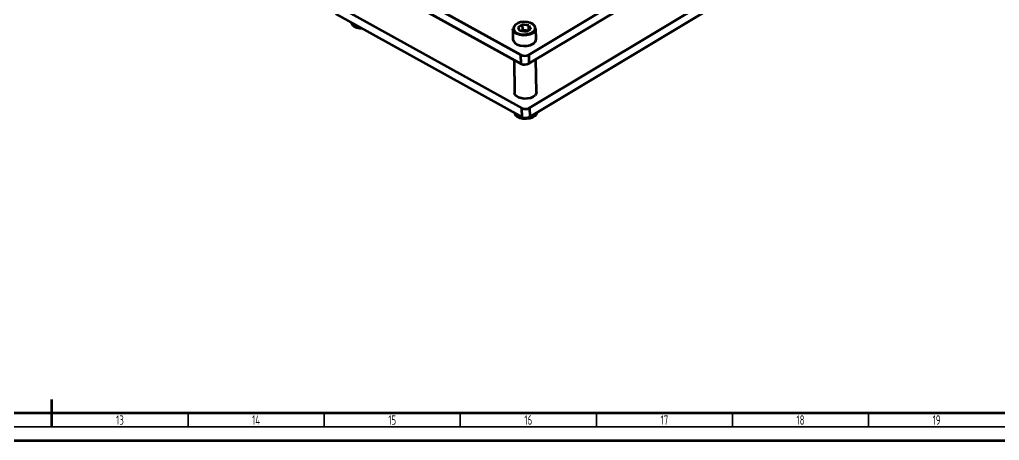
# Model space of a CAD drawing. Header units: millimetres. Extents: x -419 to 9215, y 1224 to 3301.
# Drawn here: x 168.9 to 528.9, y 2460.5 to 2615.3 of the extents above; entities that cross this region are included whole.
import ezdxf

# ---------------------------------------------------------------- set-up
doc = ezdxf.new("R2010")
doc.units = ezdxf.units.MM
for name, color, linetype, lineweight in [('Chu', 241, 'Continuous', 35), ('Net 0.35', 20, 'Continuous', 35), ('Net 0.7', 7, 'Continuous', 70)]:
    doc.layers.add(name, color=color, linetype=linetype, lineweight=lineweight)
doc.styles.add('SLDTEXTSTYLE1', font='TXT', dxfattribs={"width": 0.7})

msp = doc.modelspace()

# ---------------------------------------------------------------- linework, layer by layer
at = {"layer": 'Net 0.35', "linetype": 'Continuous', "lineweight": 35}
for p, q in [((230.78, 2470.48), (230.78, 2465.48)), ((280.78, 2470.48), (280.78, 2465.48)), ((330.78, 2470.48), (330.78, 2465.48)), ((380.78, 2470.48), (380.78, 2465.48)), ((430.78, 2470.48), (430.78, 2465.48)), ((480.78, 2470.48), (480.78, 2465.48)), ((765.28, 2465.48), (-403.72, 2465.48))]:
    msp.add_line(p, q, dxfattribs=at)
at = {"layer": 'Net 0.7', "color": 7, "linetype": 'Continuous', "lineweight": 70}
for p, q in [((355.92, 2602.38), (525.96, 2704.64)), ((355.98, 2599.11), (526.02, 2701.37)), ((356.27, 2582.79), (526.31, 2685.05)), ((356.33, 2579.52), (526.37, 2681.78)), ((284.52, 2640.3), (353.09, 2602.33)), ((284.58, 2637.04), (353.15, 2599.06)), ((284.87, 2620.71), (353.44, 2582.74)), ((284.93, 2617.45), (353.5, 2579.47)), ((353.7, 2613.45), (352.05, 2612.46)), ((355.98, 2613.14), (353.7, 2613.45)), ((353.73, 2611.41), (353.7, 2613.45)), ((350.08, 2611.87), (350.15, 2607.99)), ((352.68, 2611.16), (352.05, 2612.46)), ((354.96, 2610.85), (352.68, 2611.16)), ((353.73, 2611.41), (353.19, 2611.09)), ((354.87, 2611.26), (353.73, 2611.41)), ((355.5, 2611.17), (354.87, 2611.26)), ((354.96, 2610.85), (356.61, 2611.84)), ((355.98, 2613.14), (356.61, 2611.84)), ((356.01, 2611.47), (355.98, 2613.14)), ((358.65, 2608.14), (358.58, 2612.02)), ((350.54, 2600.51), (350.75, 2588.4)), ((353.15, 2599.06), (353.09, 2602.33)), ((355.92, 2602.38), (355.98, 2599.11)), ((358.75, 2588.55), (358.54, 2600.65)), ((353.5, 2579.47), (353.44, 2582.74)), ((356.27, 2582.79), (356.33, 2579.52))]:
    msp.add_line(p, q, dxfattribs=at)
at = {"layer": 'Net 0.7', "linetype": 'Continuous', "lineweight": 70}
for p, q in [((180.78, 2465.48), (180.78, 2475.48)), ((760.28, 2470.48), (-398.72, 2470.48))]:
    msp.add_line(p, q, dxfattribs=at)
at = {"layer": 'Net 0.7'}
msp.add_lwpolyline([(-418.72, 2460.48), (770.28, 2460.48), (770.28, 3301.48), (-418.72, 3301.48)], close=True, dxfattribs=at)
at = {"layer": 'Net 0.7', "color": 7, "linetype": 'Continuous', "lineweight": 70, "flags": 128}
for points in [[(290.65, 2614.28), (290.67, 2614.21), (291.01, 2613.51), (291.69, 2612.9), (292.66, 2612.44), (293.83, 2612.17), (294.57, 2612.11)], [(357.37, 2610.26), (356.36, 2609.81), (355.17, 2609.55), (353.9, 2609.5), (352.67, 2609.67), (351.59, 2610.04), (350.76, 2610.58), (350.24, 2611.24), (350.08, 2611.87)], [(350.49, 2611.46), (350.97, 2610.86), (351.75, 2610.35), (352.77, 2610), (353.92, 2609.85), (355.11, 2609.89), (356.23, 2610.14), (357.19, 2610.57)], [(350.15, 2607.99), (350.31, 2607.36), (350.83, 2606.7), (351.66, 2606.16), (352.74, 2605.79), (353.97, 2605.62), (355.24, 2605.67), (356.43, 2605.93), (357.44, 2606.39)], [(358.75, 2588.55), (358.68, 2588.1), (358.29, 2587.44), (357.59, 2586.88), (356.63, 2586.46), (355.5, 2586.22), (354.31, 2586.17), (353.16, 2586.34), (352.15, 2586.69), (351.37, 2587.2), (350.89, 2587.83), (350.75, 2588.4)], [(350.65, 2581.05), (350.66, 2580.98), (351, 2580.28), (351.69, 2579.67), (352.66, 2579.21), (353.82, 2578.94), (355.08, 2578.88), (356.33, 2579.04), (357.44, 2579.4), (358.33, 2579.94), (358.91, 2580.59), (359.12, 2581.2)]]:
    msp.add_lwpolyline(points, dxfattribs=at)
at = {"layer": 'Net 0.7', "color": 8, "linetype": 'Continuous', "lineweight": 70, "flags": 128}
msp.add_lwpolyline([(357.19, 2610.57), (357.88, 2611.13), (358.27, 2611.79), (358.3, 2612.48), (357.98, 2613.14), (357.33, 2613.71), (356.42, 2614.14), (355.33, 2614.4), (354.14, 2614.45), (352.97, 2614.31), (351.92, 2613.97), (351.09, 2613.46), (350.54, 2612.84), (350.33, 2612.16), (350.48, 2611.48), (350.49, 2611.46)], dxfattribs=at)
at = {"layer": 'Net 0.7', "color": 7, "linetype": 'Continuous', "lineweight": 70}
for centre, radius, start, end in [((354.4, 2608), 3.29, 81.7336, 110.6203), ((354.49, 2608.35), 2.94, 71.3276, 82.5054), ((356.5, 2612.16), 2.08, 294.5325, 356.2), ((356.57, 2608.28), 2.08, 294.5325, 356.2), ((354.46, 2605.08), 3.07, 243.6278, 298.4169), ((354.51, 2601.82), 3.07, 243.6278, 298.4169), ((354.81, 2585.49), 3.07, 243.6278, 298.4169), ((354.86, 2582.22), 3.07, 243.6278, 298.4169)]:
    msp.add_arc(centre, radius, start, end, dxfattribs=at)

# ---------------------------------------------------------------- texts
at = {"layer": 'Chu', "char_height": 3.5, "attachment_point": 5, "style": 'SLDTEXTSTYLE1'}
for s, insert in [('{\\fTCVN 7284|b0|i0|c0|p34;13}', (205.78, 2467.98)), ('{\\fTCVN 7284|b0|i0|c0|p34;14}', (255.78, 2467.98)), ('{\\fTCVN 7284|b0|i0|c0|p34;15}', (305.78, 2467.98)), ('{\\fTCVN 7284|b0|i0|c0|p34;16}', (355.78, 2467.98)), ('{\\fTCVN 7284|b0|i0|c0|p34;17}', (405.78, 2467.98)), ('{\\fTCVN 7284|b0|i0|c0|p34;18}', (455.78, 2467.98)), ('{\\fTCVN 7284|b0|i0|c0|p34;19}', (505.78, 2467.98))]:
    msp.add_mtext(s, dxfattribs=dict(at, insert=insert))

doc.saveas('drawing.dxf')
